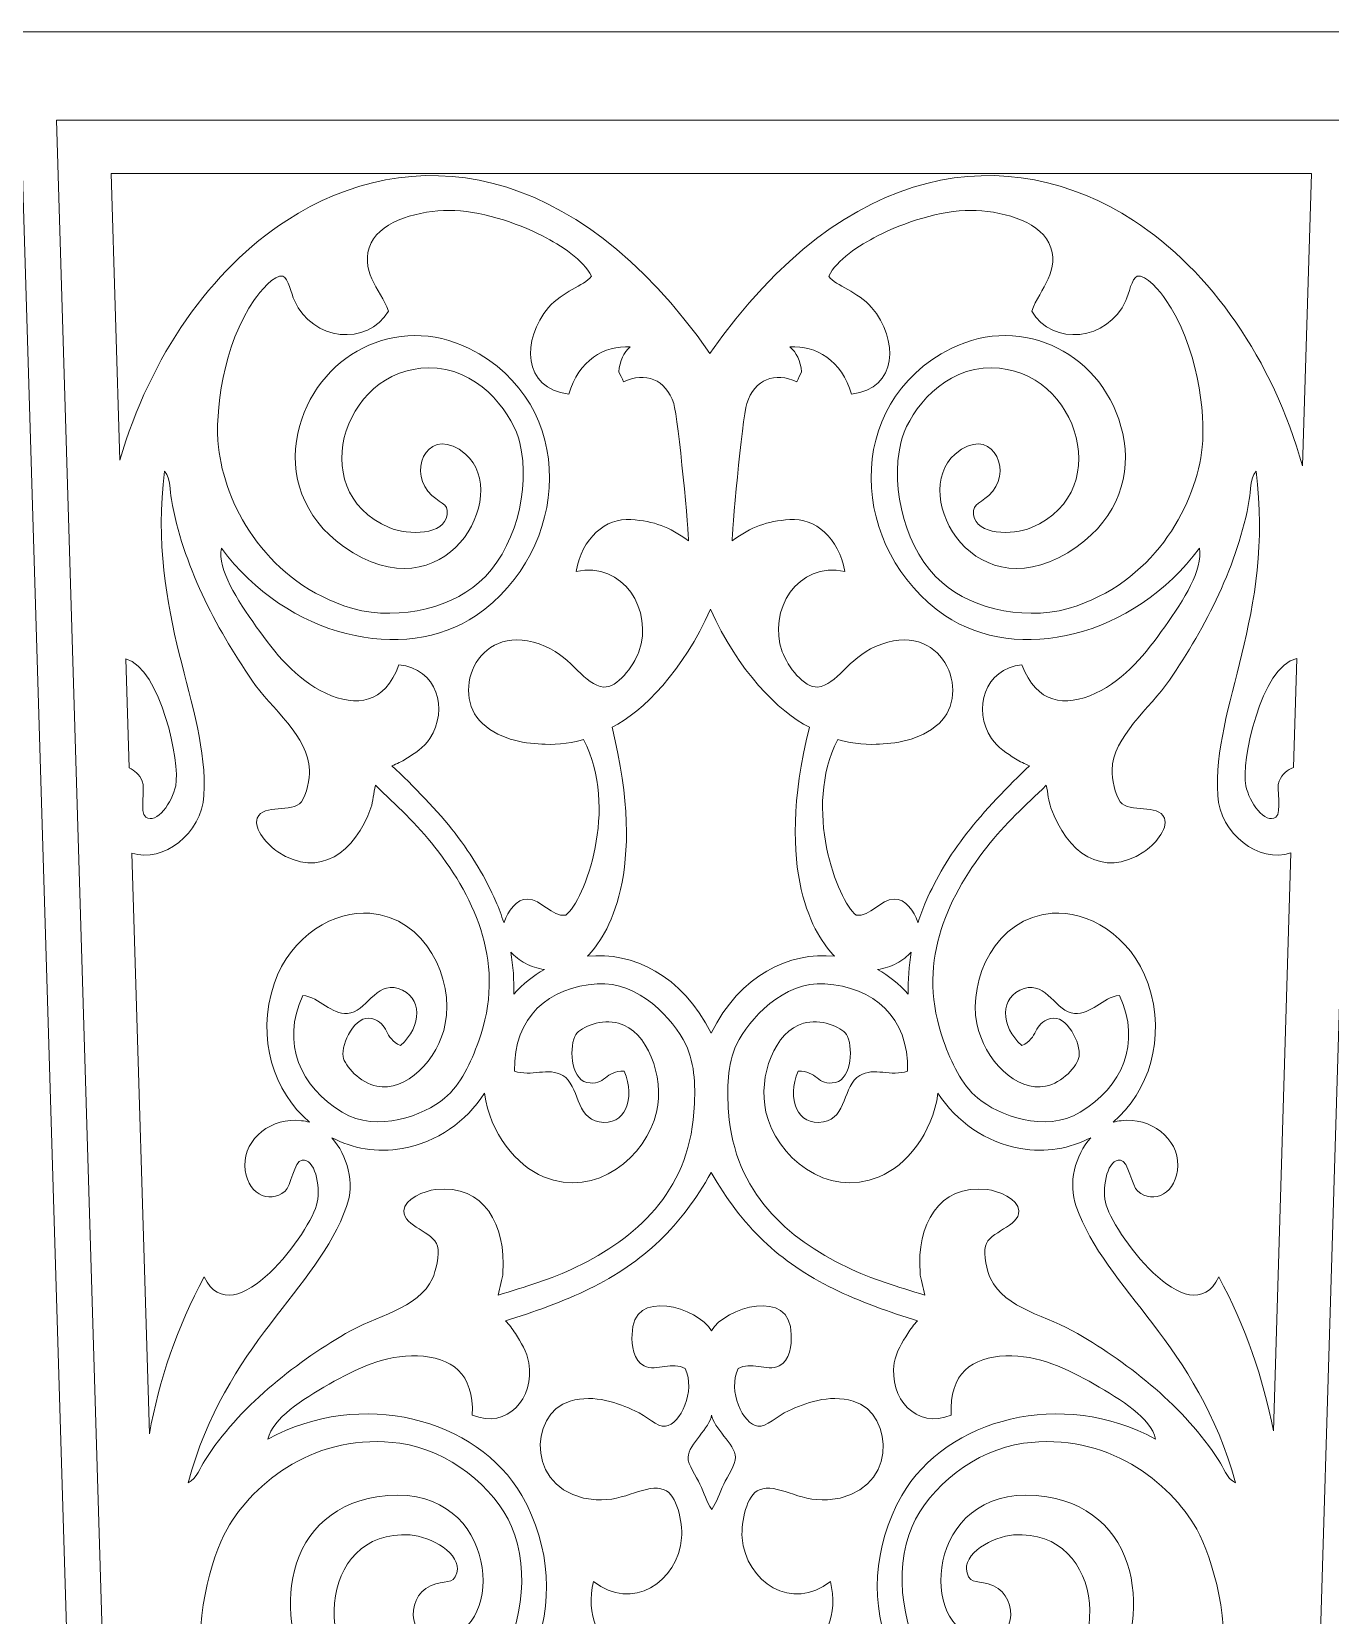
# Model space of a CAD drawing. Header units: millimetres. Extents: x -450 to 450, y -635 to 635.
# Drawn here: x -306.7 to -233.4, y 545.8 to 635.2 of the extents above; entities that cross this region are included whole.
import ezdxf

# ---------------------------------------------------------------- set-up
doc = ezdxf.new("R2010")
doc.units = ezdxf.units.MM
doc.header["$MEASUREMENT"] = 0
doc.layers.add('Camada 1', color=7, linetype='Continuous')

msp = doc.modelspace()

# ---------------------------------------------------------------- linework, layer by layer
at = {"layer": 'Camada 1', "color": 254, "lineweight": 20}
msp.add_lwpolyline([(-450, 35.1801), (450, 35.1801), (450, 635.1801), (-450, 635.1801), (-450, 35.1801)], close=True, dxfattribs=at)
at = {"layer": 'Camada 1', "color": 250, "lineweight": 20}
for points, knots in [([(-301.2439, 430.1057), (-301.2439, 430.1057), (-307.2894, 630.1801), (-307.2894, 630.1801), (-307.2894, 630.1801), (-307.2894, 630.1801), (-369.0992, 630.1801), (-369.0992, 630.1801), (-369.0992, 630.1801), (-369.0992, 630.1801), (-375.1447, 430.1057), (-375.1447, 430.1057), (-375.1447, 430.1057), (-375.1447, 430.1057), (-301.2439, 430.1057), (-301.2439, 430.1057)], [0, 0, 0, 0, 0.2, 0.2, 0.2, 0.2, 0.4, 0.4, 0.4, 0.4, 0.6, 0.6, 0.6, 0.6, 1, 1, 1, 1]), ([(-305.2894, 630.1801), (-305.2894, 630.1801), (-299.2439, 430.1057), (-299.2439, 430.1057), (-299.2439, 430.1057), (-299.2439, 430.1057), (-237.4341, 430.1057), (-237.4341, 430.1057), (-237.4341, 430.1057), (-237.4341, 430.1057), (-231.3886, 630.1801), (-231.3886, 630.1801), (-231.3886, 630.1801), (-231.3886, 630.1801), (-305.2894, 630.1801), (-305.2894, 630.1801)], [0, 0, 0, 0, 0.2, 0.2, 0.2, 0.2, 0.4, 0.4, 0.4, 0.4, 0.6, 0.6, 0.6, 0.6, 1, 1, 1, 1]), ([(-161.5333, 430.1057), (-161.5333, 430.1057), (-167.5788, 630.1801), (-167.5788, 630.1801), (-167.5788, 630.1801), (-167.5788, 630.1801), (-229.3886, 630.1801), (-229.3886, 630.1801), (-229.3886, 630.1801), (-229.3886, 630.1801), (-235.4341, 430.1057), (-235.4341, 430.1057), (-235.4341, 430.1057), (-235.4341, 430.1057), (-161.5333, 430.1057), (-161.5333, 430.1057)], [0, 0, 0, 0, 0.2, 0.2, 0.2, 0.2, 0.4, 0.4, 0.4, 0.4, 0.6, 0.6, 0.6, 0.6, 1, 1, 1, 1]), ([(-244.5232, 624.5201), (-251.4867, 629.0286), (-260.6787, 628.1021), (-268.4144, 617.0065), (-268.4144, 617.0065), (-276.1578, 628.1021), (-285.3497, 629.0286), (-292.298, 624.5201), (-292.298, 624.5201), (-296.586, 621.7377), (-299.9942, 616.8511), (-301.7084, 610.9955), (-301.7084, 610.9955), (-301.7084, 610.9955), (-302.1974, 627.1801), (-302.1974, 627.1801), (-302.1974, 627.1801), (-302.1974, 627.1801), (-234.4806, 627.1801), (-234.4806, 627.1801), (-234.4806, 627.1801), (-234.4806, 627.1801), (-234.9797, 610.6609), (-234.9797, 610.6609), (-234.9797, 610.6609), (-236.6728, 616.6648), (-240.1443, 621.6849), (-244.5232, 624.5201)], [0, 0, 0, 0, 0.125, 0.125, 0.125, 0.125, 0.25, 0.25, 0.25, 0.25, 0.375, 0.375, 0.375, 0.375, 0.5, 0.5, 0.5, 0.5, 0.625, 0.625, 0.625, 0.625, 0.75, 0.75, 0.75, 0.75, 1, 1, 1, 1]), ([(-285.9604, 599.4241), (-286.7811, 597.2399), (-288.3389, 597.0214), (-290.0867, 597.8295), (-290.0867, 597.8295), (-291.7888, 598.6378), (-292.9515, 600.0793), (-294.0153, 601.5863), (-294.0153, 601.5863), (-295.0868, 603.1152), (-296.2038, 604.797), (-295.9835, 606.0202), (-295.9835, 606.0202), (-292.298, 600.9966), (-285.6641, 599.4458), (-281.6138, 602.2198), (-281.6138, 602.2198), (-276.2565, 605.8892), (-275.7795, 614.182), (-282.0014, 617.2905), (-282.0014, 617.2905), (-286.0532, 619.3147), (-290.7088, 616.9427), (-291.6673, 612.4853), (-291.6673, 612.4853), (-292.1601, 610.1937), (-291.4165, 607.7675), (-289.0836, 606.1075), (-289.0836, 606.1075), (-283.3844, 602.0668), (-279.5469, 609.0125), (-282.2065, 611.3277), (-282.2065, 611.3277), (-284.1899, 613.0314), (-285.4437, 610.5632), (-284.3266, 609.2309), (-284.3266, 609.2309), (-283.7111, 608.4883), (-283.1488, 608.6412), (-283.2476, 607.8986), (-283.2476, 607.8986), (-283.392, 606.7629), (-285.4133, 606.7192), (-286.5076, 607.1779), (-286.5076, 607.1779), (-291.5077, 609.2964), (-288.886, 616.6571), (-283.8023, 616.1765), (-283.8023, 616.1765), (-281.1959, 615.9363), (-279.4861, 613.4463), (-279.1441, 611.9612), (-279.1441, 611.9612), (-278.521, 609.3401), (-279.4177, 605.8455), (-281.4542, 604.0763), (-281.4542, 604.0763), (-283.2248, 602.5255), (-286.4088, 601.8266), (-289.0684, 602.7658), (-289.0684, 602.7658), (-293.6126, 604.3602), (-295.8163, 608.5975), (-296.143, 611.7208), (-296.143, 611.7208), (-296.3634, 613.643), (-295.9151, 617.487), (-294.1065, 620.0644), (-294.1065, 620.0644), (-293.8634, 620.4357), (-292.9591, 621.5277), (-292.5107, 621.3748), (-292.5107, 621.3748), (-292.2144, 621.2657), (-292.032, 620.3702), (-291.8648, 619.9989), (-291.8648, 619.9989), (-290.8542, 617.7055), (-287.731, 617.3997), (-286.5607, 619.4091), (-286.5607, 619.4091), (-287.0167, 620.6322), (-288.2553, 621.7462), (-287.5258, 623.2533), (-287.5258, 623.2533), (-286.9027, 624.5419), (-284.7446, 625.0879), (-283.1412, 625.0879), (-283.1412, 625.0879), (-281.4466, 625.0879), (-279.3341, 624.4109), (-277.8599, 623.6464), (-277.8599, 623.6464), (-276.8113, 623.1222), (-275.5498, 622.2922), (-275.1015, 621.3748), (-275.1015, 621.3748), (-275.5346, 620.807), (-276.7429, 620.5231), (-277.518, 619.6057), (-277.518, 619.6057), (-279.053, 617.8147), (-278.9998, 615.0189), (-276.3781, 614.7132), (-276.3781, 614.7132), (-275.8158, 616.6134), (-274.3872, 617.487), (-272.913, 617.3778), (-272.913, 617.3778), (-273.2777, 617.0721), (-273.5133, 616.5915), (-273.5589, 615.98), (-273.5589, 615.98), (-273.4677, 615.8052), (-273.3765, 615.6087), (-273.2929, 615.4121), (-273.2929, 615.4121), (-272.0467, 615.98), (-270.9221, 615.565), (-270.4585, 614.1889), (-270.4585, 614.1889), (-270.2002, 613.2934), (-269.5694, 606.5881), (-269.6302, 606.4352), (-269.6302, 606.4352), (-270.7473, 607.2433), (-271.5224, 607.5273), (-272.8826, 607.6364), (-272.8826, 607.6364), (-274.2732, 607.7457), (-275.6486, 606.5881), (-275.9678, 604.7096), (-275.9678, 604.7096), (-273.3081, 605.2776), (-271.5832, 602.5037), (-272.4267, 600.1667), (-272.4267, 600.1667), (-272.7382, 599.3367), (-273.6501, 598.1135), (-274.41, 598.1791), (-274.41, 598.1791), (-275.5118, 598.2882), (-276.1388, 599.8063), (-277.6927, 600.4724), (-277.6927, 600.4724), (-281.4883, 602.0995), (-283.1336, 597.8514), (-281.2567, 596.126), (-281.2567, 596.126), (-280.1472, 595.1212), (-278.7338, 594.9901), (-277.7079, 594.9465), (-277.7079, 594.9465), (-277.0316, 594.9028), (-275.983, 595.0556), (-275.5422, 595.2086), (-275.5422, 595.2086), (-273.5209, 591.3426), (-275.4966, 586.1224), (-276.5453, 585.2924), (-276.5453, 585.2924), (-277.3584, 585.205), (-277.9283, 586.188), (-278.7034, 586.2098), (-278.7034, 586.2098), (-279.3265, 586.2316), (-279.8357, 585.4891), (-280.0104, 584.943), (-280.0104, 584.943), (-280.018, 584.9211), (-280.0332, 584.8993), (-280.0484, 584.8774), (-280.0484, 584.8774), (-280.1776, 585.2706), (-280.323, 585.6852), (-280.4968, 586.0787), (-280.4968, 586.0787), (-281.0752, 587.3887), (-281.8126, 588.655), (-282.7993, 589.9229), (-282.7993, 589.9229), (-283.7502, 591.1448), (-285.1625, 592.6312), (-286.3556, 593.7234), (-286.3556, 593.7234), (-286.0896, 593.8544), (-285.8008, 593.9636), (-285.5653, 594.1165), (-285.5653, 594.1165), (-285.0789, 594.4441), (-284.5622, 594.7499), (-284.2203, 595.2741), (-284.2203, 595.2741), (-283.1412, 596.9122), (-283.8327, 599.2493), (-285.9604, 599.4241)], [0, 0, 0, 0, 0.02, 0.02, 0.02, 0.02, 0.04, 0.04, 0.04, 0.04, 0.06, 0.06, 0.06, 0.06, 0.08, 0.08, 0.08, 0.08, 0.1, 0.1, 0.1, 0.1, 0.12, 0.12, 0.12, 0.12, 0.14, 0.14, 0.14, 0.14, 0.16, 0.16, 0.16, 0.16, 0.18, 0.18, 0.18, 0.18, 0.2, 0.2, 0.2, 0.2, 0.22, 0.22, 0.22, 0.22, 0.24, 0.24, 0.24, 0.24, 0.26, 0.26, 0.26, 0.26, 0.28, 0.28, 0.28, 0.28, 0.3, 0.3, 0.3, 0.3, 0.32, 0.32, 0.32, 0.32, 0.34, 0.34, 0.34, 0.34, 0.36, 0.36, 0.36, 0.36, 0.38, 0.38, 0.38, 0.38, 0.4, 0.4, 0.4, 0.4, 0.42, 0.42, 0.42, 0.42, 0.44, 0.44, 0.44, 0.44, 0.46, 0.46, 0.46, 0.46, 0.48, 0.48, 0.48, 0.48, 0.5, 0.5, 0.5, 0.5, 0.52, 0.52, 0.52, 0.52, 0.54, 0.54, 0.54, 0.54, 0.56, 0.56, 0.56, 0.56, 0.58, 0.58, 0.58, 0.58, 0.6, 0.6, 0.6, 0.6, 0.62, 0.62, 0.62, 0.62, 0.64, 0.64, 0.64, 0.64, 0.66, 0.66, 0.66, 0.66, 0.68, 0.68, 0.68, 0.68, 0.7, 0.7, 0.7, 0.7, 0.72, 0.72, 0.72, 0.72, 0.74, 0.74, 0.74, 0.74, 0.76, 0.76, 0.76, 0.76, 0.78, 0.78, 0.78, 0.78, 0.8, 0.8, 0.8, 0.8, 0.82, 0.82, 0.82, 0.82, 0.84, 0.84, 0.84, 0.84, 0.86, 0.86, 0.86, 0.86, 0.88, 0.88, 0.88, 0.88, 0.9, 0.9, 0.9, 0.9, 0.92, 0.92, 0.92, 0.92, 0.94, 0.94, 0.94, 0.94, 0.96, 0.96, 0.96, 0.96, 1, 1, 1, 1]), ([(-263.9006, 607.6364), (-265.2608, 607.5273), (-266.0359, 607.2433), (-267.153, 606.4352), (-267.153, 606.4352), (-267.2138, 606.5881), (-266.5983, 613.2934), (-266.3399, 614.1889), (-266.3399, 614.1889), (-265.8763, 615.565), (-264.7593, 615.98), (-263.5131, 615.4121), (-263.5131, 615.4121), (-263.4143, 615.6087), (-263.3307, 615.8052), (-263.2471, 615.98), (-263.2471, 615.98), (-263.2927, 616.5915), (-263.5359, 617.0721), (-263.9006, 617.3778), (-263.9006, 617.3778), (-262.4264, 617.487), (-260.9902, 616.6134), (-260.4203, 614.7132), (-260.4203, 614.7132), (-257.8062, 615.0189), (-257.7606, 617.8147), (-259.2956, 619.6057), (-259.2956, 619.6057), (-260.0783, 620.5231), (-261.2942, 620.807), (-261.7121, 621.3748), (-261.7121, 621.3748), (-261.2714, 622.2922), (-260.0099, 623.1222), (-258.9613, 623.6464), (-258.9613, 623.6464), (-257.4871, 624.4109), (-255.3898, 625.0879), (-253.6952, 625.0879), (-253.6952, 625.0879), (-252.0918, 625.0879), (-249.9261, 624.5419), (-249.2954, 623.2533), (-249.2954, 623.2533), (-248.5583, 621.7462), (-249.7969, 620.6322), (-250.2605, 619.4091), (-250.2605, 619.4091), (-249.0826, 617.3997), (-245.9594, 617.7055), (-244.9488, 619.9989), (-244.9488, 619.9989), (-244.7816, 620.3702), (-244.6068, 621.2657), (-244.3029, 621.3748), (-244.3029, 621.3748), (-243.8621, 621.5277), (-242.9579, 620.4357), (-242.7071, 620.0644), (-242.7071, 620.0644), (-240.8985, 617.487), (-240.435, 613.643), (-240.6402, 611.7208), (-240.6402, 611.7208), (-240.9669, 608.5975), (-243.1554, 604.3602), (-247.6996, 602.7658), (-247.6996, 602.7658), (-250.3593, 601.8266), (-253.5356, 602.5255), (-255.3214, 604.0763), (-255.3214, 604.0763), (-257.3579, 605.8455), (-258.2622, 609.3401), (-257.6467, 611.9612), (-257.6467, 611.9612), (-257.3123, 613.4463), (-255.6025, 615.9363), (-253.0037, 616.1765), (-253.0037, 616.1765), (-247.92, 616.6571), (-245.2755, 609.2964), (-250.2757, 607.1779), (-250.2757, 607.1779), (-251.3623, 606.7192), (-253.3836, 606.7629), (-253.5356, 607.8986), (-253.5356, 607.8986), (-253.6344, 608.6412), (-253.0797, 608.4883), (-252.4566, 609.2309), (-252.4566, 609.2309), (-251.3547, 610.5632), (-252.6161, 613.0314), (-254.5843, 611.3277), (-254.5843, 611.3277), (-257.2363, 609.0125), (-253.3912, 602.0668), (-247.6996, 606.1075), (-247.6996, 606.1075), (-245.3591, 607.7675), (-244.6259, 610.195), (-245.1236, 612.4853), (-245.1236, 612.4853), (-246.0925, 616.9441), (-250.7601, 619.314), (-254.8046, 617.2905), (-254.8046, 617.2905), (-261.0186, 614.1813), (-260.5191, 605.8892), (-255.1542, 602.2198), (-255.1542, 602.2198), (-251.0888, 599.4458), (-244.4776, 600.9966), (-240.7997, 606.0202), (-240.7997, 606.0202), (-240.5794, 604.797), (-241.6812, 603.1152), (-242.7451, 601.5863), (-242.7451, 601.5863), (-243.8089, 600.0793), (-244.964, 598.6378), (-246.6586, 597.8295), (-246.6586, 597.8295), (-248.4063, 597.0214), (-249.9717, 597.2399), (-250.8076, 599.4241), (-250.8076, 599.4241), (-252.9277, 599.2493), (-253.6116, 596.9122), (-252.525, 595.2741), (-252.525, 595.2741), (-252.1754, 594.7499), (-251.6511, 594.4441), (-251.1723, 594.1165), (-251.1723, 594.1165), (-250.9368, 593.9636), (-250.648, 593.8544), (-250.382, 593.7234), (-250.382, 593.7234), (-251.5675, 592.6312), (-252.9776, 591.1427), (-253.9232, 589.9229), (-253.9232, 589.9229), (-254.9076, 588.653), (-255.652, 587.3912), (-256.2257, 586.0787), (-256.2257, 586.0787), (-256.3966, 585.6878), (-256.5448, 585.2706), (-256.6664, 584.8774), (-256.6664, 584.8774), (-256.674, 584.8993), (-256.6968, 584.9211), (-256.712, 584.943), (-256.712, 584.943), (-256.8716, 585.4891), (-257.3883, 586.2316), (-258.019, 586.2098), (-258.019, 586.2098), (-258.7941, 586.188), (-259.3564, 585.205), (-260.1695, 585.2924), (-260.1695, 585.2924), (-261.2258, 586.1224), (-263.2015, 591.3426), (-261.203, 595.2086), (-261.203, 595.2086), (-260.7546, 595.0556), (-259.7136, 594.9028), (-259.0373, 594.9465), (-259.0373, 594.9465), (-258.0114, 594.9901), (-256.5904, 595.1212), (-255.4886, 596.126), (-255.4886, 596.126), (-253.6116, 597.8514), (-255.2867, 602.0979), (-259.0677, 600.4724), (-259.0677, 600.4724), (-260.6212, 599.8046), (-261.241, 598.2882), (-262.3428, 598.1791), (-262.3428, 598.1791), (-263.1027, 598.1135), (-264.0298, 599.3367), (-264.3338, 600.1667), (-264.3338, 600.1667), (-265.1772, 602.5037), (-263.4675, 605.2776), (-260.8002, 604.7096), (-260.8002, 604.7096), (-261.1346, 606.5881), (-262.5024, 607.7457), (-263.9006, 607.6364)], [0, 0, 0, 0, 0.02, 0.02, 0.02, 0.02, 0.04, 0.04, 0.04, 0.04, 0.06, 0.06, 0.06, 0.06, 0.08, 0.08, 0.08, 0.08, 0.1, 0.1, 0.1, 0.1, 0.12, 0.12, 0.12, 0.12, 0.14, 0.14, 0.14, 0.14, 0.16, 0.16, 0.16, 0.16, 0.18, 0.18, 0.18, 0.18, 0.2, 0.2, 0.2, 0.2, 0.22, 0.22, 0.22, 0.22, 0.24, 0.24, 0.24, 0.24, 0.26, 0.26, 0.26, 0.26, 0.28, 0.28, 0.28, 0.28, 0.3, 0.3, 0.3, 0.3, 0.32, 0.32, 0.32, 0.32, 0.34, 0.34, 0.34, 0.34, 0.36, 0.36, 0.36, 0.36, 0.38, 0.38, 0.38, 0.38, 0.4, 0.4, 0.4, 0.4, 0.42, 0.42, 0.42, 0.42, 0.44, 0.44, 0.44, 0.44, 0.46, 0.46, 0.46, 0.46, 0.48, 0.48, 0.48, 0.48, 0.5, 0.5, 0.5, 0.5, 0.52, 0.52, 0.52, 0.52, 0.54, 0.54, 0.54, 0.54, 0.56, 0.56, 0.56, 0.56, 0.58, 0.58, 0.58, 0.58, 0.6, 0.6, 0.6, 0.6, 0.62, 0.62, 0.62, 0.62, 0.64, 0.64, 0.64, 0.64, 0.66, 0.66, 0.66, 0.66, 0.68, 0.68, 0.68, 0.68, 0.7, 0.7, 0.7, 0.7, 0.72, 0.72, 0.72, 0.72, 0.74, 0.74, 0.74, 0.74, 0.76, 0.76, 0.76, 0.76, 0.78, 0.78, 0.78, 0.78, 0.8, 0.8, 0.8, 0.8, 0.82, 0.82, 0.82, 0.82, 0.84, 0.84, 0.84, 0.84, 0.86, 0.86, 0.86, 0.86, 0.88, 0.88, 0.88, 0.88, 0.9, 0.9, 0.9, 0.9, 0.92, 0.92, 0.92, 0.92, 0.94, 0.94, 0.94, 0.94, 0.96, 0.96, 0.96, 0.96, 1, 1, 1, 1]), ([(-296.9561, 564.8706), (-298.4796, 562.0457), (-299.4964, 559.0377), (-300.0471, 556.0154), (-300.0471, 556.0154), (-300.0471, 556.0154), (-301.0379, 588.8051), (-301.0379, 588.8051), (-301.0379, 588.8051), (-299.2508, 588.2228), (-297.0911, 589.9094), (-296.9637, 592.0634), (-296.9637, 592.0634), (-296.6826, 597.0869), (-300.2161, 602.2416), (-299.1826, 610.3667), (-299.1826, 610.3667), (-298.8027, 609.8862), (-298.8939, 609.2746), (-298.8027, 608.7723), (-298.8027, 608.7723), (-298.172, 605.1246), (-296.3178, 601.5645), (-294.2661, 598.5722), (-294.2661, 598.5722), (-293.1642, 596.9559), (-291.0517, 595.3834), (-291.0137, 593.4831), (-291.0137, 593.4831), (-291.0061, 593.0244), (-291.1581, 592.0853), (-291.4697, 591.6921), (-291.4697, 591.6921), (-291.9864, 591.0368), (-293.6126, 591.6266), (-293.9545, 590.7747), (-293.9545, 590.7747), (-294.2053, 590.1631), (-293.3238, 589.2021), (-292.7995, 588.8744), (-292.7995, 588.8744), (-290.4438, 587.3237), (-288.4453, 588.8527), (-287.541, 591.3644), (-287.541, 591.3644), (-287.4194, 591.714), (-287.3966, 592.1944), (-287.2902, 592.6312), (-287.2902, 592.6312), (-286.1124, 591.4955), (-284.9716, 590.4697), (-283.9315, 589.1366), (-283.9315, 589.1366), (-281.5977, 586.1452), (-279.9192, 582.4749), (-281.4618, 578.1939), (-281.4618, 578.1939), (-281.9102, 576.9708), (-282.4573, 575.7477), (-283.3844, 574.9614), (-283.3844, 574.9614), (-284.5546, 574.0003), (-287.1687, 572.9738), (-289.1672, 574.1751), (-289.1672, 574.1751), (-291.5077, 575.5947), (-292.6475, 578.041), (-291.3861, 580.7712), (-291.3861, 580.7712), (-290.4286, 580.6402), (-289.7827, 579.6791), (-288.8708, 579.7447), (-288.8708, 579.7447), (-287.7994, 579.8102), (-287.3054, 581.5576), (-286.006, 581.1643), (-286.006, 581.1643), (-284.5926, 580.7058), (-284.6762, 579.0239), (-285.8692, 577.9318), (-285.8692, 577.9318), (-286.8343, 578.3468), (-286.4924, 579.1986), (-287.4954, 579.4608), (-287.4954, 579.4608), (-288.4301, 579.7228), (-289.228, 578.0192), (-289.114, 577.3203), (-289.114, 577.3203), (-289.0228, 576.7742), (-288.1565, 575.8351), (-287.2067, 575.6384), (-287.2067, 575.6384), (-285.6185, 575.289), (-283.7339, 577.1236), (-283.3464, 579.1768), (-283.3464, 579.1768), (-282.86, 581.6667), (-284.4254, 585.1614), (-287.6018, 585.4017), (-287.6018, 585.4017), (-289.5319, 585.5764), (-292.0624, 584.2004), (-293.0047, 581.4265), (-293.0047, 581.4265), (-294.0457, 578.3032), (-293.0123, 575.3327), (-291.0137, 573.6072), (-291.0137, 573.6072), (-291.1581, 573.6509), (-291.3101, 573.6727), (-291.4697, 573.6946), (-291.4697, 573.6946), (-293.1263, 573.9129), (-294.7068, 572.6898), (-294.6536, 571.1609), (-294.6536, 571.1609), (-294.6233, 569.6102), (-293.2934, 568.9331), (-292.3892, 569.7194), (-292.3892, 569.7194), (-292.07, 569.9815), (-291.8648, 571.4231), (-291.4317, 571.4667), (-291.4317, 571.4667), (-290.7098, 571.5759), (-290.383, 570.0252), (-290.573, 569.0859), (-290.573, 569.0859), (-290.8846, 567.4915), (-295.292, 561.4632), (-296.9561, 564.8706)], [0, 0, 0, 0, 0.0294118, 0.0294118, 0.0294118, 0.0294118, 0.0588235, 0.0588235, 0.0588235, 0.0588235, 0.0882353, 0.0882353, 0.0882353, 0.0882353, 0.1176471, 0.1176471, 0.1176471, 0.1176471, 0.1470588, 0.1470588, 0.1470588, 0.1470588, 0.1764706, 0.1764706, 0.1764706, 0.1764706, 0.2058824, 0.2058824, 0.2058824, 0.2058824, 0.2352941, 0.2352941, 0.2352941, 0.2352941, 0.2647059, 0.2647059, 0.2647059, 0.2647059, 0.2941176, 0.2941176, 0.2941176, 0.2941176, 0.3235294, 0.3235294, 0.3235294, 0.3235294, 0.3529412, 0.3529412, 0.3529412, 0.3529412, 0.3823529, 0.3823529, 0.3823529, 0.3823529, 0.4117647, 0.4117647, 0.4117647, 0.4117647, 0.4411765, 0.4411765, 0.4411765, 0.4411765, 0.4705882, 0.4705882, 0.4705882, 0.4705882, 0.5, 0.5, 0.5, 0.5, 0.5294118, 0.5294118, 0.5294118, 0.5294118, 0.5588235, 0.5588235, 0.5588235, 0.5588235, 0.5882353, 0.5882353, 0.5882353, 0.5882353, 0.6176471, 0.6176471, 0.6176471, 0.6176471, 0.6470588, 0.6470588, 0.6470588, 0.6470588, 0.6764706, 0.6764706, 0.6764706, 0.6764706, 0.7058824, 0.7058824, 0.7058824, 0.7058824, 0.7352941, 0.7352941, 0.7352941, 0.7352941, 0.7647059, 0.7647059, 0.7647059, 0.7647059, 0.7941176, 0.7941176, 0.7941176, 0.7941176, 0.8235294, 0.8235294, 0.8235294, 0.8235294, 0.8529412, 0.8529412, 0.8529412, 0.8529412, 0.8823529, 0.8823529, 0.8823529, 0.8823529, 0.9117647, 0.9117647, 0.9117647, 0.9117647, 0.9411765, 0.9411765, 0.9411765, 0.9411765, 1, 1, 1, 1]), ([(-245.3135, 580.7712), (-244.0445, 578.041), (-245.1768, 575.5947), (-247.5172, 574.1751), (-247.5172, 574.1751), (-249.5158, 572.9738), (-252.1298, 574.0003), (-253.3001, 574.9614), (-253.3001, 574.9614), (-254.2347, 575.7477), (-254.7895, 576.9708), (-255.2302, 578.1939), (-255.2302, 578.1939), (-256.7804, 582.4749), (-255.126, 586.1466), (-252.7985, 589.1366), (-252.7985, 589.1366), (-251.7598, 590.4711), (-250.61, 591.4955), (-249.4398, 592.6312), (-249.4398, 592.6312), (-249.341, 592.1944), (-249.3106, 591.714), (-249.1814, 591.3644), (-249.1814, 591.3644), (-248.2847, 588.8527), (-246.2786, 587.3237), (-243.9305, 588.8744), (-243.9305, 588.8744), (-243.3986, 589.2021), (-242.5247, 590.1631), (-242.7755, 590.7747), (-242.7755, 590.7747), (-243.1174, 591.6266), (-244.736, 591.0368), (-245.2603, 591.6921), (-245.2603, 591.6921), (-245.5719, 592.0853), (-245.7239, 593.0244), (-245.7239, 593.4831), (-245.7239, 593.4831), (-245.6935, 595.3834), (-243.5886, 596.9559), (-242.4867, 598.5722), (-242.4867, 598.5722), (-240.4426, 601.5645), (-238.6036, 605.1246), (-237.9805, 608.7723), (-237.9805, 608.7723), (-237.8893, 609.2746), (-237.9881, 609.8862), (-237.6006, 610.3667), (-237.6006, 610.3667), (-236.5519, 602.2416), (-240.0626, 597.0869), (-239.7663, 592.0634), (-239.7663, 592.0634), (-239.6378, 589.8913), (-237.4353, 588.1948), (-235.6397, 588.8205), (-235.6397, 588.8205), (-235.6397, 588.8205), (-236.6259, 556.18), (-236.6259, 556.18), (-236.6259, 556.18), (-237.1906, 559.1468), (-238.2036, 562.097), (-239.7055, 564.8706), (-239.7055, 564.8706), (-241.3545, 561.4632), (-245.7771, 567.4915), (-246.0962, 569.0859), (-246.0962, 569.0859), (-246.2862, 570.0252), (-245.967, 571.5759), (-245.2451, 571.4667), (-245.2451, 571.4667), (-244.812, 571.4231), (-244.5992, 569.9815), (-244.2801, 569.7194), (-244.2801, 569.7194), (-243.3758, 568.9331), (-242.0536, 569.6102), (-242.0156, 571.1609), (-242.0156, 571.1609), (-241.9776, 572.6898), (-243.5582, 573.9129), (-245.2147, 573.6946), (-245.2147, 573.6946), (-245.3743, 573.6727), (-245.5187, 573.6509), (-245.6631, 573.6072), (-245.6631, 573.6072), (-243.6722, 575.3327), (-242.6463, 578.3032), (-243.695, 581.4265), (-243.695, 581.4265), (-244.6448, 584.2004), (-247.1829, 585.5764), (-249.1054, 585.4017), (-249.1054, 585.4017), (-252.2894, 585.1614), (-253.8472, 581.6667), (-253.3532, 579.1768), (-253.3532, 579.1768), (-252.9581, 577.1236), (-251.066, 575.289), (-249.4778, 575.6384), (-249.4778, 575.6384), (-248.5355, 575.8351), (-247.6692, 576.7742), (-247.5856, 577.3203), (-247.5856, 577.3203), (-247.464, 578.0192), (-248.2771, 579.7228), (-249.1966, 579.4608), (-249.1966, 579.4608), (-250.2073, 579.1986), (-249.8577, 578.3468), (-250.8228, 577.9318), (-250.8228, 577.9318), (-252.0158, 579.0239), (-252.107, 580.7058), (-250.686, 581.1643), (-250.686, 581.1643), (-249.4018, 581.5576), (-248.8927, 579.8102), (-247.8364, 579.7447), (-247.8364, 579.7447), (-246.9245, 579.6791), (-246.271, 580.6402), (-245.3135, 580.7712)], [0, 0, 0, 0, 0.0294118, 0.0294118, 0.0294118, 0.0294118, 0.0588235, 0.0588235, 0.0588235, 0.0588235, 0.0882353, 0.0882353, 0.0882353, 0.0882353, 0.1176471, 0.1176471, 0.1176471, 0.1176471, 0.1470588, 0.1470588, 0.1470588, 0.1470588, 0.1764706, 0.1764706, 0.1764706, 0.1764706, 0.2058824, 0.2058824, 0.2058824, 0.2058824, 0.2352941, 0.2352941, 0.2352941, 0.2352941, 0.2647059, 0.2647059, 0.2647059, 0.2647059, 0.2941176, 0.2941176, 0.2941176, 0.2941176, 0.3235294, 0.3235294, 0.3235294, 0.3235294, 0.3529412, 0.3529412, 0.3529412, 0.3529412, 0.3823529, 0.3823529, 0.3823529, 0.3823529, 0.4117647, 0.4117647, 0.4117647, 0.4117647, 0.4411765, 0.4411765, 0.4411765, 0.4411765, 0.4705882, 0.4705882, 0.4705882, 0.4705882, 0.5, 0.5, 0.5, 0.5, 0.5294118, 0.5294118, 0.5294118, 0.5294118, 0.5588235, 0.5588235, 0.5588235, 0.5588235, 0.5882353, 0.5882353, 0.5882353, 0.5882353, 0.6176471, 0.6176471, 0.6176471, 0.6176471, 0.6470588, 0.6470588, 0.6470588, 0.6470588, 0.6764706, 0.6764706, 0.6764706, 0.6764706, 0.7058824, 0.7058824, 0.7058824, 0.7058824, 0.7352941, 0.7352941, 0.7352941, 0.7352941, 0.7647059, 0.7647059, 0.7647059, 0.7647059, 0.7941176, 0.7941176, 0.7941176, 0.7941176, 0.8235294, 0.8235294, 0.8235294, 0.8235294, 0.8529412, 0.8529412, 0.8529412, 0.8529412, 0.8823529, 0.8823529, 0.8823529, 0.8823529, 0.9117647, 0.9117647, 0.9117647, 0.9117647, 0.9411765, 0.9411765, 0.9411765, 0.9411765, 1, 1, 1, 1]), ([(-268.3536, 578.6308), (-269.995, 581.9289), (-272.7838, 583.2393), (-275.3295, 582.9772), (-275.3295, 582.9772), (-274.2504, 584.0474), (-271.8795, 587.6733), (-273.9389, 595.9075), (-273.9389, 595.9075), (-272.1911, 596.7812), (-269.9114, 599.1182), (-268.384, 602.5692), (-268.384, 602.5692), (-266.8414, 599.1182), (-264.5541, 596.7812), (-262.8064, 595.9075), (-262.8064, 595.9075), (-264.8429, 587.6733), (-262.4644, 584.0474), (-261.3778, 582.9772), (-261.3778, 582.9772), (-263.931, 583.2393), (-266.7122, 581.9289), (-268.3536, 578.6308)], [0, 0, 0, 0, 0.1428571, 0.1428571, 0.1428571, 0.1428571, 0.2857143, 0.2857143, 0.2857143, 0.2857143, 0.4285714, 0.4285714, 0.4285714, 0.4285714, 0.5714286, 0.5714286, 0.5714286, 0.5714286, 0.7142857, 0.7142857, 0.7142857, 0.7142857, 1, 1, 1, 1]), ([(-300.4441, 592.8715), (-300.6134, 593.2383), (-300.8795, 593.4864), (-301.183, 593.6075), (-301.183, 593.6075), (-301.183, 593.6075), (-301.3692, 599.77), (-301.3692, 599.77), (-301.3692, 599.77), (-299.4034, 599.2064), (-298.291, 593.9019), (-298.5595, 592.6094), (-298.5595, 592.6094), (-298.7495, 591.6703), (-299.631, 590.4034), (-300.2465, 590.8403), (-300.2465, 590.8403), (-300.6112, 591.0805), (-300.2617, 592.4784), (-300.4441, 592.8715)], [0, 0, 0, 0, 0.1666667, 0.1666667, 0.1666667, 0.1666667, 0.3333333, 0.3333333, 0.3333333, 0.3333333, 0.5, 0.5, 0.5, 0.5, 0.6666667, 0.6666667, 0.6666667, 0.6666667, 1, 1, 1, 1]), ([(-238.1781, 592.6094), (-238.4571, 593.9213), (-237.3238, 599.3662), (-235.3082, 599.792), (-235.3082, 599.792), (-235.3082, 599.792), (-235.4943, 593.6305), (-235.4943, 593.6305), (-235.4943, 593.6305), (-235.8248, 593.5197), (-236.1177, 593.2632), (-236.3012, 592.8715), (-236.3012, 592.8715), (-236.4759, 592.4784), (-236.1188, 591.0805), (-236.4835, 590.8403), (-236.4835, 590.8403), (-237.099, 590.4034), (-237.9805, 591.6703), (-238.1781, 592.6094)], [0, 0, 0, 0, 0.1666667, 0.1666667, 0.1666667, 0.1666667, 0.3333333, 0.3333333, 0.3333333, 0.3333333, 0.5, 0.5, 0.5, 0.5, 0.6666667, 0.6666667, 0.6666667, 0.6666667, 1, 1, 1, 1]), ([(-277.7535, 582.2346), (-278.3919, 581.8633), (-278.977, 581.4047), (-279.4785, 580.8367), (-279.4785, 580.8367), (-279.4633, 581.623), (-279.5165, 582.4312), (-279.6533, 583.2175), (-279.6533, 583.2175), (-279.4329, 582.9772), (-279.1524, 582.7571), (-278.8326, 582.5841), (-278.8326, 582.5841), (-278.5066, 582.4077), (-278.1335, 582.2783), (-277.7535, 582.2346)], [0, 0, 0, 0, 0.2, 0.2, 0.2, 0.2, 0.4, 0.4, 0.4, 0.4, 0.6, 0.6, 0.6, 0.6, 1, 1, 1, 1]), ([(-257.2287, 580.8367), (-257.7227, 581.4047), (-258.3154, 581.8633), (-258.9537, 582.2346), (-258.9537, 582.2346), (-258.5737, 582.2783), (-258.2075, 582.4061), (-257.8746, 582.5841), (-257.8746, 582.5841), (-257.5541, 582.7555), (-257.2743, 582.9772), (-257.0615, 583.2175), (-257.0615, 583.2175), (-257.1907, 582.4312), (-257.2439, 581.623), (-257.2287, 580.8367)], [0, 0, 0, 0, 0.2, 0.2, 0.2, 0.2, 0.4, 0.4, 0.4, 0.4, 0.6, 0.6, 0.6, 0.6, 1, 1, 1, 1]), ([(-288.9696, 561.6816), (-291.9636, 559.9125), (-294.9804, 557.5318), (-296.9181, 554.5176), (-296.9181, 554.5176), (-297.1917, 554.1026), (-297.3285, 553.5129), (-297.8604, 553.2507), (-297.8604, 553.2507), (-295.7403, 561.0919), (-290.5806, 564.1497), (-288.9164, 568.8457), (-288.9164, 568.8457), (-288.4453, 570.1781), (-288.8708, 571.7288), (-289.7523, 572.7335), (-289.7523, 572.7335), (-288.5745, 572.122), (-287.2079, 571.8688), (-285.7856, 572.122), (-285.7856, 572.122), (-283.7732, 572.4802), (-282.1989, 573.629), (-281.1351, 575.2453), (-281.1351, 575.2453), (-280.8159, 572.952), (-279.3265, 571.1609), (-277.8067, 570.5275), (-277.8067, 570.5275), (-274.8203, 569.2607), (-271.9935, 571.707), (-271.4312, 574.1751), (-271.4312, 574.1751), (-270.9677, 576.2282), (-271.9631, 578.7618), (-273.5665, 579.1986), (-273.5665, 579.1986), (-274.5012, 579.4608), (-275.6866, 579.0021), (-275.9754, 578.5652), (-275.9754, 578.5652), (-276.3629, 577.9755), (-276.3097, 576.0534), (-275.3599, 575.8569), (-275.3599, 575.8569), (-274.3264, 575.6166), (-274.3112, 576.5558), (-273.2549, 576.4903), (-273.2549, 576.4903), (-272.5938, 574.9395), (-273.1942, 573.3669), (-274.6608, 573.629), (-274.6608, 573.629), (-276.0134, 573.8475), (-275.7702, 575.6821), (-276.7201, 576.2501), (-276.7201, 576.2501), (-277.5256, 576.7305), (-278.5058, 576.1627), (-279.4405, 576.4903), (-279.4405, 576.4903), (-279.5165, 579.5699), (-277.5028, 581.2299), (-274.7747, 581.4265), (-274.7747, 581.4265), (-272.4571, 581.5793), (-270.4585, 579.4171), (-269.7822, 577.9973), (-269.7822, 577.9973), (-269.2351, 576.8616), (-269.2275, 575.4855), (-269.3187, 574.1751), (-269.3187, 574.1751), (-269.653, 569.5883), (-272.6327, 567.0568), (-275.9374, 565.4384), (-275.9374, 565.4384), (-277.4048, 564.7198), (-278.8478, 564.3245), (-280.3676, 563.8439), (-280.3676, 563.8439), (-280.284, 564.2808), (-280.1168, 564.7395), (-280.094, 565.1108), (-280.094, 565.1108), (-279.9192, 567.7973), (-281.1427, 570.1125), (-283.8935, 569.8067), (-283.8935, 569.8067), (-284.5014, 569.7412), (-285.6793, 569.2826), (-285.6869, 568.6054), (-285.6869, 568.6054), (-285.7021, 567.6881), (-283.9999, 567.4478), (-283.7871, 566.6178), (-283.7871, 566.6178), (-283.6579, 566.1373), (-283.8859, 565.1982), (-284.0683, 564.7832), (-284.0683, 564.7832), (-284.8358, 563.0795), (-287.351, 562.6427), (-288.9696, 561.6816)], [0, 0, 0, 0, 0.037037, 0.037037, 0.037037, 0.037037, 0.0740741, 0.0740741, 0.0740741, 0.0740741, 0.1111111, 0.1111111, 0.1111111, 0.1111111, 0.1481481, 0.1481481, 0.1481481, 0.1481481, 0.1851852, 0.1851852, 0.1851852, 0.1851852, 0.2222222, 0.2222222, 0.2222222, 0.2222222, 0.2592593, 0.2592593, 0.2592593, 0.2592593, 0.2962963, 0.2962963, 0.2962963, 0.2962963, 0.3333333, 0.3333333, 0.3333333, 0.3333333, 0.3703704, 0.3703704, 0.3703704, 0.3703704, 0.4074074, 0.4074074, 0.4074074, 0.4074074, 0.4444444, 0.4444444, 0.4444444, 0.4444444, 0.4814815, 0.4814815, 0.4814815, 0.4814815, 0.5185185, 0.5185185, 0.5185185, 0.5185185, 0.5555556, 0.5555556, 0.5555556, 0.5555556, 0.5925926, 0.5925926, 0.5925926, 0.5925926, 0.6296296, 0.6296296, 0.6296296, 0.6296296, 0.6666667, 0.6666667, 0.6666667, 0.6666667, 0.7037037, 0.7037037, 0.7037037, 0.7037037, 0.7407407, 0.7407407, 0.7407407, 0.7407407, 0.7777778, 0.7777778, 0.7777778, 0.7777778, 0.8148148, 0.8148148, 0.8148148, 0.8148148, 0.8518519, 0.8518519, 0.8518519, 0.8518519, 0.8888889, 0.8888889, 0.8888889, 0.8888889, 0.9259259, 0.9259259, 0.9259259, 0.9259259, 1, 1, 1, 1]), ([(-247.6768, 561.6816), (-249.2954, 562.6427), (-251.8031, 563.0795), (-252.5857, 564.7832), (-252.5857, 564.7832), (-252.7833, 565.1982), (-252.9961, 566.1373), (-252.8745, 566.6178), (-252.8745, 566.6178), (-252.6617, 567.4478), (-250.9672, 567.6881), (-250.9824, 568.6054), (-250.9824, 568.6054), (-251.0052, 569.2826), (-252.1678, 569.7412), (-252.7757, 569.8067), (-252.7757, 569.8067), (-255.5341, 570.1125), (-256.7424, 567.7973), (-256.56, 565.1108), (-256.56, 565.1108), (-256.5372, 564.7395), (-256.37, 564.2808), (-256.2864, 563.8439), (-256.2864, 563.8439), (-257.8062, 564.3245), (-259.2488, 564.7207), (-260.7166, 565.4384), (-260.7166, 565.4384), (-264.0285, 567.0577), (-267.0238, 569.5883), (-267.3657, 574.1751), (-267.3657, 574.1751), (-267.4569, 575.4855), (-267.4569, 576.8616), (-266.9098, 577.9973), (-266.9098, 577.9973), (-266.2335, 579.4171), (-264.2502, 581.5793), (-261.9249, 581.4265), (-261.9249, 581.4265), (-259.2045, 581.2299), (-257.1831, 579.5699), (-257.2591, 576.4903), (-257.2591, 576.4903), (-258.1862, 576.1627), (-259.1589, 576.7305), (-259.9643, 576.2501), (-259.9643, 576.2501), (-260.9142, 575.6821), (-260.6711, 573.8475), (-262.0161, 573.629), (-262.0161, 573.629), (-263.4903, 573.3669), (-264.0982, 574.9395), (-263.4447, 576.4903), (-263.4447, 576.4903), (-262.3808, 576.5558), (-262.358, 575.6166), (-261.3322, 575.8569), (-261.3322, 575.8569), (-260.3823, 576.0534), (-260.3291, 577.9755), (-260.7166, 578.5652), (-260.7166, 578.5652), (-261.0054, 579.0021), (-262.1908, 579.4608), (-263.1331, 579.1986), (-263.1331, 579.1986), (-264.7289, 578.7618), (-265.7244, 576.2282), (-265.2532, 574.1751), (-265.2532, 574.1751), (-264.6833, 571.707), (-261.8641, 569.2607), (-258.8625, 570.5275), (-258.8625, 570.5275), (-257.3427, 571.1609), (-255.8609, 572.952), (-255.5493, 575.2453), (-255.5493, 575.2453), (-254.4779, 573.629), (-252.9036, 572.4802), (-250.8912, 572.122), (-250.8912, 572.122), (-249.469, 571.8688), (-248.1024, 572.122), (-246.9321, 572.7335), (-246.9321, 572.7335), (-247.806, 571.7288), (-248.2239, 570.1781), (-247.7528, 568.8457), (-247.7528, 568.8457), (-246.0734, 564.1497), (-240.9061, 561.0919), (-238.7556, 553.2507), (-238.7556, 553.2507), (-239.2876, 553.5129), (-239.4319, 554.1026), (-239.7055, 554.5176), (-239.7055, 554.5176), (-241.6508, 557.5318), (-244.6752, 559.9125), (-247.6768, 561.6816)], [0, 0, 0, 0, 0.037037, 0.037037, 0.037037, 0.037037, 0.0740741, 0.0740741, 0.0740741, 0.0740741, 0.1111111, 0.1111111, 0.1111111, 0.1111111, 0.1481481, 0.1481481, 0.1481481, 0.1481481, 0.1851852, 0.1851852, 0.1851852, 0.1851852, 0.2222222, 0.2222222, 0.2222222, 0.2222222, 0.2592593, 0.2592593, 0.2592593, 0.2592593, 0.2962963, 0.2962963, 0.2962963, 0.2962963, 0.3333333, 0.3333333, 0.3333333, 0.3333333, 0.3703704, 0.3703704, 0.3703704, 0.3703704, 0.4074074, 0.4074074, 0.4074074, 0.4074074, 0.4444444, 0.4444444, 0.4444444, 0.4444444, 0.4814815, 0.4814815, 0.4814815, 0.4814815, 0.5185185, 0.5185185, 0.5185185, 0.5185185, 0.5555556, 0.5555556, 0.5555556, 0.5555556, 0.5925926, 0.5925926, 0.5925926, 0.5925926, 0.6296296, 0.6296296, 0.6296296, 0.6296296, 0.6666667, 0.6666667, 0.6666667, 0.6666667, 0.7037037, 0.7037037, 0.7037037, 0.7037037, 0.7407407, 0.7407407, 0.7407407, 0.7407407, 0.7777778, 0.7777778, 0.7777778, 0.7777778, 0.8148148, 0.8148148, 0.8148148, 0.8148148, 0.8518519, 0.8518519, 0.8518519, 0.8518519, 0.8888889, 0.8888889, 0.8888889, 0.8888889, 0.9259259, 0.9259259, 0.9259259, 0.9259259, 1, 1, 1, 1]), ([(-290.0791, 539.2503), (-290.3374, 541.6092), (-293.2174, 542.7668), (-294.9804, 541.1505), (-294.9804, 541.1505), (-295.2768, 540.8884), (-295.7707, 540.1676), (-296.0671, 540.2113), (-296.0671, 540.2113), (-296.5382, 540.255), (-296.9105, 541.6747), (-296.9941, 542.1115), (-296.9941, 542.1115), (-297.6172, 545.2786), (-296.5762, 548.9698), (-295.6643, 550.6298), (-295.6643, 550.6298), (-294.1749, 553.2944), (-290.5882, 556.1338), (-285.9072, 555.4786), (-285.9072, 555.4786), (-283.164, 555.1073), (-280.5804, 553.0105), (-279.6077, 550.7826), (-279.6077, 550.7826), (-278.4982, 548.2272), (-279.0758, 544.667), (-280.6563, 542.592), (-280.6563, 542.592), (-281.5378, 541.4125), (-284.0151, 539.9492), (-286.4012, 540.9103), (-286.4012, 540.9103), (-291.0897, 542.8105), (-290.6034, 550.6735), (-285.3297, 550.3021), (-285.3297, 550.3021), (-284.1747, 550.2148), (-282.3965, 549.2537), (-282.7005, 548.1617), (-282.7005, 548.1617), (-282.9056, 547.4408), (-283.354, 547.8122), (-284.1823, 547.4408), (-284.1823, 547.4408), (-285.6945, 546.7419), (-285.5425, 543.9462), (-283.1108, 544.5797), (-283.1108, 544.5797), (-279.8509, 545.4314), (-280.5348, 553.4911), (-287.2067, 552.4644), (-287.2067, 552.4644), (-289.9347, 552.0276), (-291.5253, 550.1698), (-291.956, 547.8777), (-291.956, 547.8777), (-292.8018, 543.3771), (-289.5926, 539.1232), (-285.2385, 539.0974), (-285.2385, 539.0974), (-278.559, 539.0579), (-275.7018, 546.7419), (-279.0302, 552.53), (-279.0302, 552.53), (-281.5606, 556.9201), (-288.1185, 558.5801), (-293.3542, 555.7188), (-293.3542, 555.7188), (-293.0807, 556.9201), (-291.4393, 557.9249), (-289.9043, 558.8203), (-289.9043, 558.8203), (-288.3693, 559.694), (-286.7583, 560.4803), (-284.9194, 560.4149), (-284.9194, 560.4149), (-283.0196, 560.3493), (-281.7126, 559.4319), (-281.8266, 557.0731), (-281.8266, 557.0731), (-279.8433, 556.2431), (-278.3007, 558.034), (-278.635, 560.0217), (-278.635, 560.0217), (-278.7338, 560.6551), (-279.0834, 561.1793), (-279.3949, 561.6816), (-279.3949, 561.6816), (-279.5469, 561.9219), (-279.7521, 562.184), (-279.9496, 562.4024), (-279.9496, 562.4024), (-278.445, 562.8393), (-276.5742, 563.5345), (-275.2307, 564.1934), (-275.2307, 564.1934), (-272.1213, 565.7186), (-270.0558, 567.7318), (-268.346, 570.7678), (-268.346, 570.7678), (-266.6058, 567.7318), (-264.5327, 565.7186), (-261.4234, 564.1934), (-261.4234, 564.1934), (-260.0798, 563.5345), (-258.209, 562.8393), (-256.7044, 562.4024), (-256.7044, 562.4024), (-256.8944, 562.184), (-257.0995, 561.9219), (-257.2515, 561.6816), (-257.2515, 561.6816), (-257.5631, 561.1793), (-257.905, 560.6551), (-258.0114, 560.0217), (-258.0114, 560.0217), (-258.3306, 558.034), (-256.7804, 556.2431), (-254.8046, 557.0731), (-254.8046, 557.0731), (-254.9262, 559.4319), (-253.6192, 560.3493), (-251.7271, 560.4149), (-251.7271, 560.4149), (-249.8881, 560.4803), (-248.2695, 559.694), (-246.7345, 558.8203), (-246.7345, 558.8203), (-245.192, 557.9249), (-243.543, 556.9201), (-243.2694, 555.7188), (-243.2694, 555.7188), (-248.5127, 558.5801), (-255.063, 556.9201), (-257.5935, 552.53), (-257.5935, 552.53), (-260.9066, 546.7419), (-258.0266, 539.0579), (-251.3395, 539.0974), (-251.3395, 539.0974), (-246.9854, 539.1232), (-243.7914, 543.3771), (-244.6524, 547.8777), (-244.6524, 547.8777), (-245.0908, 550.1697), (-246.6813, 552.0276), (-249.4094, 552.4644), (-249.4094, 552.4644), (-256.0813, 553.4911), (-256.75, 545.4314), (-253.4824, 544.5797), (-253.4824, 544.5797), (-251.0508, 543.9462), (-250.914, 546.7419), (-252.4186, 547.4408), (-252.4186, 547.4408), (-253.2545, 547.8122), (-253.6952, 547.4408), (-253.908, 548.1617), (-253.908, 548.1617), (-254.2119, 549.2537), (-252.4414, 550.2148), (-251.2863, 550.3021), (-251.2863, 550.3021), (-246.0126, 550.6735), (-245.5111, 542.8105), (-250.1921, 540.9103), (-250.1921, 540.9103), (-252.5782, 539.9492), (-255.0478, 541.4125), (-255.9369, 542.592), (-255.9369, 542.592), (-257.5251, 544.667), (-258.1102, 548.2272), (-257.0084, 550.7826), (-257.0084, 550.7826), (-256.0433, 553.0105), (-253.4596, 555.1073), (-250.7164, 555.4786), (-250.7164, 555.4786), (-246.0354, 556.1338), (-242.4411, 553.2944), (-240.9517, 550.6298), (-240.9517, 550.6298), (-240.0323, 548.9698), (-238.9836, 545.2786), (-239.5991, 542.1115), (-239.5991, 542.1115), (-239.6827, 541.6747), (-240.055, 540.255), (-240.5186, 540.2113), (-240.5186, 540.2113), (-240.8225, 540.1676), (-241.3089, 540.8884), (-241.6052, 541.1505), (-241.6052, 541.1505), (-243.3758, 542.7668), (-246.2558, 541.6092), (-246.5066, 539.2503), (-246.5066, 539.2503), (-245.6327, 538.3548), (-244.1205, 537.9179), (-244.1813, 536.2143), (-244.1813, 536.2143), (-244.2421, 534.7727), (-245.9215, 533.2874), (-247.3197, 532.5667), (-247.3197, 532.5667), (-248.7939, 531.7804), (-250.8988, 531.431), (-252.4794, 531.4528), (-252.4794, 531.4528), (-253.604, 531.4528), (-255.0174, 531.6275), (-255.7849, 532.2391), (-255.7849, 532.2391), (-255.6253, 532.9598), (-254.6831, 533.768), (-254.3639, 534.9474), (-254.3639, 534.9474), (-253.7256, 537.2627), (-254.873, 539.7744), (-257.2971, 538.8571), (-257.2971, 538.8571), (-256.8716, 535.6027), (-259.6148, 533.768), (-262.1681, 534.86), (-262.1681, 534.86), (-263.9994, 535.6463), (-266.4083, 538.7261), (-266.963, 540.7573), (-266.963, 540.7573), (-267.2366, 541.7401), (-267.153, 543.291), (-266.963, 544.0117), (-266.963, 544.0117), (-265.656, 543.8151), (-264.4325, 543.0944), (-263.1863, 543.6186), (-263.1863, 543.6186), (-261.9021, 544.1647), (-261.1574, 545.8245), (-261.6209, 547.6811), (-261.6209, 547.6811), (-263.7638, 545.9338), (-266.4007, 547.6593), (-266.5983, 550.1493), (-266.5983, 550.1493), (-266.6666, 551.0448), (-266.3475, 552.5737), (-265.6256, 552.8576), (-265.6256, 552.8576), (-264.5997, 553.2507), (-263.4443, 552.1747), (-261.7805, 552.2898), (-261.7805, 552.2898), (-257.7603, 552.5678), (-257.9658, 557.1823), (-260.3291, 557.8594), (-260.3291, 557.8594), (-261.7273, 558.2744), (-263.0571, 557.7283), (-263.9842, 557.3133), (-263.9842, 557.3133), (-264.6149, 557.0294), (-265.2456, 556.3742), (-265.7092, 556.4396), (-265.7092, 556.4396), (-266.5451, 556.5488), (-267.4265, 558.449), (-266.8262, 559.694), (-266.8262, 559.694), (-266.1271, 560.1308), (-265.2228, 559.5193), (-264.5085, 559.8469), (-264.5085, 559.8469), (-263.931, 560.1308), (-263.7714, 561.0482), (-263.8398, 561.6161), (-263.8398, 561.6161), (-263.8094, 564.3026), (-267.5937, 563.145), (-268.3308, 561.8345), (-268.3308, 561.8345), (-269.0603, 563.145), (-272.8446, 564.3026), (-272.8066, 561.6161), (-272.8066, 561.6161), (-272.875, 561.0482), (-272.7078, 560.1308), (-272.1303, 559.8469), (-272.1303, 559.8469), (-271.416, 559.5193), (-270.5117, 560.1308), (-269.8126, 559.694), (-269.8126, 559.694), (-269.2123, 558.449), (-270.0786, 556.5488), (-270.9221, 556.4396), (-270.9221, 556.4396), (-271.3856, 556.3742), (-272.0087, 557.0294), (-272.647, 557.3133), (-272.647, 557.3133), (-273.5741, 557.7283), (-274.9115, 558.2744), (-276.3021, 557.8594), (-276.3021, 557.8594), (-278.6654, 557.1823), (-278.8633, 552.5678), (-274.8431, 552.2898), (-274.8431, 552.2898), (-273.1794, 552.1747), (-272.0163, 553.2507), (-270.9905, 552.8576), (-270.9905, 552.8576), (-270.2762, 552.5737), (-269.9494, 551.0448), (-270.0178, 550.1493), (-270.0178, 550.1493), (-270.2002, 547.6593), (-272.837, 545.9338), (-274.9799, 547.6811), (-274.9799, 547.6811), (-275.4435, 545.8245), (-274.6912, 544.1647), (-273.4069, 543.6186), (-273.4069, 543.6186), (-272.1531, 543.0944), (-270.9373, 543.8151), (-269.6378, 544.0117), (-269.6378, 544.0117), (-269.4327, 543.291), (-269.3567, 541.7401), (-269.6302, 540.7573), (-269.6302, 540.7573), (-270.1698, 538.7261), (-272.571, 535.6463), (-274.4024, 534.86), (-274.4024, 534.86), (-276.9632, 533.768), (-279.6989, 535.6027), (-279.2885, 538.8571), (-279.2885, 538.8571), (-281.7202, 539.7744), (-282.86, 537.2627), (-282.2065, 534.9474), (-282.2065, 534.9474), (-281.8874, 533.768), (-280.9375, 532.9598), (-280.7779, 532.2391), (-280.7779, 532.2391), (-281.5378, 531.6275), (-282.9588, 531.4528), (-284.0835, 531.4528), (-284.0835, 531.4528), (-285.6641, 531.431), (-287.769, 531.7804), (-289.2508, 532.5667), (-289.2508, 532.5667), (-290.6414, 533.2874), (-292.336, 534.7727), (-292.3968, 536.2143), (-292.3968, 536.2143), (-292.4575, 537.9179), (-290.9454, 538.3548), (-290.0791, 539.2503)], [0, 0, 0, 0, 0.0107527, 0.0107527, 0.0107527, 0.0107527, 0.0215054, 0.0215054, 0.0215054, 0.0215054, 0.0322581, 0.0322581, 0.0322581, 0.0322581, 0.0430108, 0.0430108, 0.0430108, 0.0430108, 0.0537634, 0.0537634, 0.0537634, 0.0537634, 0.0645161, 0.0645161, 0.0645161, 0.0645161, 0.0752688, 0.0752688, 0.0752688, 0.0752688, 0.0860215, 0.0860215, 0.0860215, 0.0860215, 0.0967742, 0.0967742, 0.0967742, 0.0967742, 0.1075269, 0.1075269, 0.1075269, 0.1075269, 0.1182796, 0.1182796, 0.1182796, 0.1182796, 0.1290323, 0.1290323, 0.1290323, 0.1290323, 0.1397849, 0.1397849, 0.1397849, 0.1397849, 0.1505376, 0.1505376, 0.1505376, 0.1505376, 0.1612903, 0.1612903, 0.1612903, 0.1612903, 0.172043, 0.172043, 0.172043, 0.172043, 0.1827957, 0.1827957, 0.1827957, 0.1827957, 0.1935484, 0.1935484, 0.1935484, 0.1935484, 0.2043011, 0.2043011, 0.2043011, 0.2043011, 0.2150538, 0.2150538, 0.2150538, 0.2150538, 0.2258065, 0.2258065, 0.2258065, 0.2258065, 0.2365591, 0.2365591, 0.2365591, 0.2365591, 0.2473118, 0.2473118, 0.2473118, 0.2473118, 0.2580645, 0.2580645, 0.2580645, 0.2580645, 0.2688172, 0.2688172, 0.2688172, 0.2688172, 0.2795699, 0.2795699, 0.2795699, 0.2795699, 0.2903226, 0.2903226, 0.2903226, 0.2903226, 0.3010753, 0.3010753, 0.3010753, 0.3010753, 0.311828, 0.311828, 0.311828, 0.311828, 0.3225806, 0.3225806, 0.3225806, 0.3225806, 0.3333333, 0.3333333, 0.3333333, 0.3333333, 0.344086, 0.344086, 0.344086, 0.344086, 0.3548387, 0.3548387, 0.3548387, 0.3548387, 0.3655914, 0.3655914, 0.3655914, 0.3655914, 0.3763441, 0.3763441, 0.3763441, 0.3763441, 0.3870968, 0.3870968, 0.3870968, 0.3870968, 0.3978495, 0.3978495, 0.3978495, 0.3978495, 0.4086022, 0.4086022, 0.4086022, 0.4086022, 0.4193548, 0.4193548, 0.4193548, 0.4193548, 0.4301075, 0.4301075, 0.4301075, 0.4301075, 0.4408602, 0.4408602, 0.4408602, 0.4408602, 0.4516129, 0.4516129, 0.4516129, 0.4516129, 0.4623656, 0.4623656, 0.4623656, 0.4623656, 0.4731183, 0.4731183, 0.4731183, 0.4731183, 0.483871, 0.483871, 0.483871, 0.483871, 0.4946237, 0.4946237, 0.4946237, 0.4946237, 0.5053763, 0.5053763, 0.5053763, 0.5053763, 0.516129, 0.516129, 0.516129, 0.516129, 0.5268817, 0.5268817, 0.5268817, 0.5268817, 0.5376344, 0.5376344, 0.5376344, 0.5376344, 0.5483871, 0.5483871, 0.5483871, 0.5483871, 0.5591398, 0.5591398, 0.5591398, 0.5591398, 0.5698925, 0.5698925, 0.5698925, 0.5698925, 0.5806452, 0.5806452, 0.5806452, 0.5806452, 0.5913978, 0.5913978, 0.5913978, 0.5913978, 0.6021505, 0.6021505, 0.6021505, 0.6021505, 0.6129032, 0.6129032, 0.6129032, 0.6129032, 0.6236559, 0.6236559, 0.6236559, 0.6236559, 0.6344086, 0.6344086, 0.6344086, 0.6344086, 0.6451613, 0.6451613, 0.6451613, 0.6451613, 0.655914, 0.655914, 0.655914, 0.655914, 0.6666667, 0.6666667, 0.6666667, 0.6666667, 0.6774194, 0.6774194, 0.6774194, 0.6774194, 0.688172, 0.688172, 0.688172, 0.688172, 0.6989247, 0.6989247, 0.6989247, 0.6989247, 0.7096774, 0.7096774, 0.7096774, 0.7096774, 0.7204301, 0.7204301, 0.7204301, 0.7204301, 0.7311828, 0.7311828, 0.7311828, 0.7311828, 0.7419355, 0.7419355, 0.7419355, 0.7419355, 0.7526882, 0.7526882, 0.7526882, 0.7526882, 0.7634409, 0.7634409, 0.7634409, 0.7634409, 0.7741935, 0.7741935, 0.7741935, 0.7741935, 0.7849462, 0.7849462, 0.7849462, 0.7849462, 0.7956989, 0.7956989, 0.7956989, 0.7956989, 0.8064516, 0.8064516, 0.8064516, 0.8064516, 0.8172043, 0.8172043, 0.8172043, 0.8172043, 0.827957, 0.827957, 0.827957, 0.827957, 0.8387097, 0.8387097, 0.8387097, 0.8387097, 0.8494624, 0.8494624, 0.8494624, 0.8494624, 0.8602151, 0.8602151, 0.8602151, 0.8602151, 0.8709677, 0.8709677, 0.8709677, 0.8709677, 0.8817204, 0.8817204, 0.8817204, 0.8817204, 0.8924731, 0.8924731, 0.8924731, 0.8924731, 0.9032258, 0.9032258, 0.9032258, 0.9032258, 0.9139785, 0.9139785, 0.9139785, 0.9139785, 0.9247312, 0.9247312, 0.9247312, 0.9247312, 0.9354839, 0.9354839, 0.9354839, 0.9354839, 0.9462366, 0.9462366, 0.9462366, 0.9462366, 0.9569892, 0.9569892, 0.9569892, 0.9569892, 0.9677419, 0.9677419, 0.9677419, 0.9677419, 0.9784946, 0.9784946, 0.9784946, 0.9784946, 1, 1, 1, 1]), ([(-266.9706, 554.6923), (-266.9554, 554.2773), (-267.4341, 553.622), (-267.6393, 553.1633), (-267.6393, 553.1633), (-267.8749, 552.6611), (-268.0193, 552.1805), (-268.3156, 551.7437), (-268.3156, 551.7437), (-268.6044, 552.1805), (-268.7412, 552.6611), (-268.9767, 553.1633), (-268.9767, 553.1633), (-269.1895, 553.622), (-269.6682, 554.2773), (-269.653, 554.6923), (-269.653, 554.6923), (-269.6226, 555.4349), (-268.3992, 556.3523), (-268.3232, 557.0731), (-268.3232, 557.0731), (-268.232, 556.3523), (-267.001, 555.4349), (-266.9706, 554.6923)], [0, 0, 0, 0, 0.1428571, 0.1428571, 0.1428571, 0.1428571, 0.2857143, 0.2857143, 0.2857143, 0.2857143, 0.4285714, 0.4285714, 0.4285714, 0.4285714, 0.5714286, 0.5714286, 0.5714286, 0.5714286, 0.7142857, 0.7142857, 0.7142857, 0.7142857, 1, 1, 1, 1])]:
    msp.add_open_spline(points, degree=3, knots=knots, dxfattribs=at)

doc.saveas('drawing.dxf')
